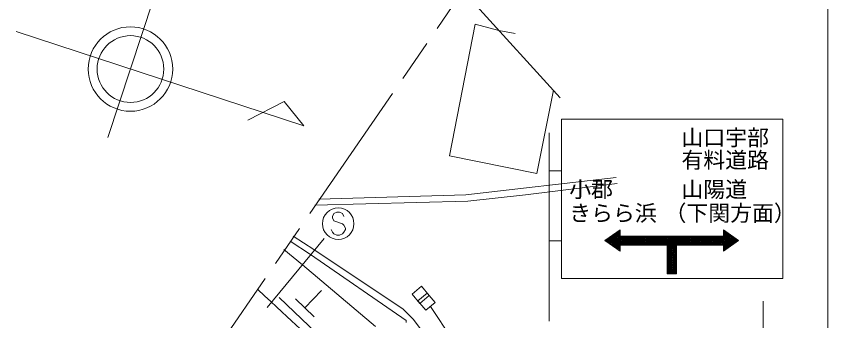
# Model space of a CAD drawing. Units: millimetres, scale not verified. Extents: x 40000 to 680000, y 20000 to 380000.
# Drawn here: x 512204 to 579000, y 317314 to 342394 of the extents above; entities that cross this region are included whole.
import ezdxf
from ezdxf.enums import TextEntityAlignment as Align

# ---------------------------------------------------------------- set-up
doc = ezdxf.new("R2010")
doc.units = ezdxf.units.MM
doc.header["$LTSCALE"] = 1000
doc.linetypes.add('CHAIN', pattern=[18.5, 12, -1.5, 3.5, -1.5])
for name, color, linetype, lineweight in [('M-BGD', 7, 'Continuous', 13), ('M-BMK', 2, 'CHAIN', 13), ('M-BMK-ROW', 30, 'Continuous', 13), ('M-BMK-SRVR', 3, 'Continuous', 13), ('M-STR-HTXT', 7, 'Continuous', 13), ('M-STR-STRC', 7, 'Continuous', 13), ('M-TTL-BAND', 7, 'Continuous', 13)]:
    doc.layers.add(name, color=color, linetype=linetype, lineweight=lineweight)
doc.styles.add('ＭＳ ゴシック', font='')
doc.styles.get('ＭＳ ゴシック').set_extended_font_data('MS Gothic')

msp = doc.modelspace()

# ---------------------------------------------------------------- linework, layer by layer
at = {"layer": 'M-BGD'}
for p, q in [((549979, 341729), (547862, 330892)), ((551926, 341221), (549979, 341729)), ((551926, 341221), (553281, 340967)), ((555059, 329452), (556413, 336310)), ((547862, 330892), (555059, 329452)), ((549217, 327674), (561578, 329114)), ((554127, 327674), (561663, 328606)), ((537109, 327336), (549217, 327674)), ((549386, 327166), (554127, 327674)), ((536771, 326828), (549386, 327166)), ((534993, 324288), (536686, 323187)), ((534739, 323864), (536432, 322764)), ((534231, 323187), (535755, 321917)), ((536432, 322764), (544306, 317345)), ((536686, 323187), (544052, 318276)), ((535755, 321917), (541766, 316837)), ((535970, 318375), (537339, 319809)), ((536921, 316293), (533846, 319226)), ((536739, 317641), (535202, 319108)), ((544052, 318276), (544899, 317430)), ((544306, 317345), (544306, 317176)), ((544899, 317430), (547608, 313789))]:
    msp.add_line(p, q, dxfattribs=at)
msp.add_open_spline([(532082, 319901), (535211, 317005), (536138, 316200), (538504, 313602), (540221, 311716), (541197, 310663), (542733, 308628), (544035, 306904), (544731, 305906), (545827, 304045), (547113, 301861), (547746, 300578), (548731, 298243), (549728, 295883), (550258, 294538), (550947, 292071), (551703, 289367), (552183, 287844), (552522, 285057), (553149, 279901), (552729, 276941), (552357, 271760), (552170, 269166), (551757, 267742), (551171, 265207), (550251, 261227), (549361, 259083), (547830, 255296), (547029, 253315), (546379, 252292), (545337, 250427), (544011, 248050), (543186, 246755), (541563, 244571), (540443, 243064), (540032, 242544), (538553, 240823)], degree=3, knots=[0, 0, 0, 0, 1, 1, 1, 2, 2, 2, 3, 3, 3, 4, 4, 4, 5, 5, 5, 6, 6, 6, 7, 7, 7, 8, 8, 8, 9, 9, 9, 10, 10, 10, 11, 11, 11, 12, 12, 12, 12], dxfattribs=at)
at = {"layer": 'M-BMK'}
msp.add_line((515420, 295644), (549984, 345965), dxfattribs=at)
at = {"layer": 'M-BMK-ROW'}
for p, q in [((544791, 319515), (545559, 320156)), ((545559, 320156), (546200, 319389)), ((545432, 318747), (544791, 319515)), ((545267, 318946), (546034, 319587)), ((546200, 319389), (545432, 318747)), ((546034, 319587), (546675, 318819)), ((545908, 318178), (545267, 318946)), ((546675, 318819), (545908, 318178)), ((546290, 318497), (549326, 313993))]:
    msp.add_line(p, q, dxfattribs=at)
at = {"layer": 'M-BMK-SRVR'}
for p, q in [((523465, 343708), (519748, 332394)), ((512204, 341135), (535876, 333357)), ((534246, 335370), (531277, 333832)), ((535876, 333357), (534246, 335370))]:
    msp.add_line(p, q, dxfattribs=at)
for radius in [3476, 2747]:
    msp.add_circle((521605, 338046), radius, dxfattribs=at)
at = {"layer": 'M-STR-HTXT'}
for p, q in [((550075, 343260), (556986, 335664)), ((573684, 256333), (573669, 318919))]:
    msp.add_line(p, q, dxfattribs=at)
at = {"layer": 'M-STR-STRC'}
for p, q in [((557074, 333904), (557074, 320784)), ((557074, 333904), (575290, 333904)), ((575290, 333904), (575290, 320784)), ((556074, 332784), (556074, 317284)), ((556074, 329659), (557074, 329659)), ((538350, 326135), (538232, 325899)), ((538586, 326254), (538350, 326135)), ((538822, 326254), (538586, 326254)), ((539059, 326135), (538822, 326254)), ((539177, 325899), (539059, 326135)), ((538232, 325899), (538232, 325781)), ((538232, 325781), (538350, 325544)), ((538350, 325544), (539059, 325308)), ((539059, 325308), (539177, 325190)), ((538232, 324599), (538113, 324835)), ((539177, 325190), (539295, 324954)), ((539295, 324835), (539177, 324599)), ((539295, 324954), (539295, 324835)), ((560663, 323918), (561913, 324793)), ((560896, 323755), (561913, 324773)), ((560979, 323697), (561913, 324631)), ((561913, 324417), (561692, 324638)), ((561913, 324558), (561775, 324696)), ((561913, 324700), (561859, 324755)), ((561913, 324793), (561913, 324293)), ((570413, 324293), (570413, 324793)), ((570413, 324793), (571663, 323918)), ((570413, 324788), (570416, 324791)), ((570413, 324646), (570500, 324733)), ((571379, 323719), (570413, 324685)), ((570413, 324505), (570583, 324674)), ((571462, 323777), (570525, 324715)), ((537552, 324086), (532846, 318421)), ((538350, 324481), (538232, 324599)), ((538586, 324363), (538350, 324481)), ((538822, 324363), (538586, 324363)), ((539059, 324481), (538822, 324363)), ((539177, 324599), (539059, 324481)), ((560729, 323872), (561038, 324180)), ((561308, 323467), (560777, 323998)), ((560813, 323814), (561509, 324510)), ((561779, 323137), (560860, 324056)), ((561913, 323144), (560943, 324114)), ((561913, 323286), (561027, 324172)), ((561062, 323639), (561913, 324490)), ((561913, 323427), (561110, 324231)), ((561145, 323581), (561913, 324349)), ((561939, 323543), (561193, 324289)), ((561228, 323522), (561999, 324293)), ((562080, 323543), (561276, 324347)), ((561312, 323464), (562141, 324293)), ((562222, 323543), (561359, 324405)), ((561395, 323406), (562282, 324293)), ((562363, 323543), (561443, 324463)), ((561478, 323348), (562423, 324293)), ((562504, 323543), (561526, 324522)), ((561561, 323289), (562565, 324293)), ((562646, 323543), (561609, 324580)), ((561913, 324293), (570413, 324293)), ((561956, 323543), (562706, 324293)), ((562787, 323543), (562037, 324293)), ((562098, 323543), (562848, 324293)), ((562929, 323543), (562179, 324293)), ((562239, 323543), (562989, 324293)), ((563070, 323543), (562320, 324293)), ((562380, 323543), (563130, 324293)), ((563212, 323543), (562462, 324293)), ((562522, 323543), (563272, 324293)), ((563353, 323543), (562603, 324293)), ((562663, 323543), (563413, 324293)), ((563494, 323543), (562744, 324293)), ((562805, 323543), (563555, 324293)), ((563636, 323543), (562886, 324293)), ((562946, 323543), (563696, 324293)), ((563777, 323543), (563027, 324293)), ((563088, 323543), (563838, 324293)), ((563919, 323543), (563169, 324293)), ((563229, 323543), (563979, 324293)), ((564060, 323543), (563310, 324293)), ((563370, 323543), (564120, 324293)), ((564202, 323543), (563452, 324293)), ((563512, 323543), (564262, 324293)), ((564343, 323543), (563593, 324293)), ((563653, 323543), (564403, 324293)), ((564484, 323543), (563734, 324293)), ((563795, 323543), (564545, 324293)), ((564626, 323543), (563876, 324293)), ((563936, 323543), (564686, 324293)), ((564767, 323543), (564017, 324293)), ((564078, 323543), (564828, 324293)), ((564909, 323543), (564159, 324293)), ((564219, 323543), (564969, 324293)), ((565050, 323543), (564300, 324293)), ((564360, 323543), (565110, 324293)), ((565191, 323543), (564441, 324293)), ((564502, 323543), (565252, 324293)), ((565333, 323543), (564583, 324293)), ((564643, 323543), (565393, 324293)), ((565474, 323543), (564724, 324293)), ((564785, 323543), (565535, 324293)), ((565616, 323543), (564866, 324293)), ((564926, 323543), (565676, 324293)), ((565757, 323543), (565007, 324293)), ((565067, 323543), (565817, 324293)), ((566538, 322903), (565149, 324293)), ((565209, 323543), (565959, 324293)), ((566538, 323045), (565290, 324293)), ((565350, 323543), (566100, 324293)), ((566538, 323186), (565431, 324293)), ((565492, 323543), (566242, 324293)), ((566538, 323328), (565573, 324293)), ((565633, 323543), (566383, 324293)), ((566538, 323469), (565714, 324293)), ((565775, 323543), (566525, 324293)), ((565788, 323415), (566666, 324293)), ((565788, 323274), (566807, 324293)), ((565788, 323132), (566949, 324293)), ((565788, 322991), (567090, 324293)), ((565788, 322850), (567232, 324293)), ((566606, 323543), (565856, 324293)), ((566747, 323543), (565997, 324293)), ((566889, 323543), (566139, 324293)), ((567030, 323543), (566280, 324293)), ((567171, 323543), (566421, 324293)), ((567313, 323543), (566563, 324293)), ((566623, 323543), (567373, 324293)), ((567454, 323543), (566704, 324293)), ((566765, 323543), (567515, 324293)), ((567596, 323543), (566846, 324293)), ((566906, 323543), (567656, 324293)), ((567737, 323543), (566987, 324293)), ((567047, 323543), (567797, 324293)), ((567878, 323543), (567128, 324293)), ((567189, 323543), (567939, 324293)), ((568020, 323543), (567270, 324293)), ((567330, 323543), (568080, 324293)), ((568161, 323543), (567411, 324293)), ((567472, 323543), (568222, 324293)), ((568303, 323543), (567553, 324293)), ((567613, 323543), (568363, 324293)), ((568444, 323543), (567694, 324293)), ((567754, 323543), (568504, 324293)), ((568586, 323543), (567836, 324293)), ((567896, 323543), (568646, 324293)), ((568727, 323543), (567977, 324293)), ((568037, 323543), (568787, 324293)), ((568868, 323543), (568118, 324293)), ((568179, 323543), (568929, 324293)), ((569010, 323543), (568260, 324293)), ((568320, 323543), (569070, 324293)), ((569151, 323543), (568401, 324293)), ((568462, 323543), (569212, 324293)), ((569293, 323543), (568543, 324293)), ((568603, 323543), (569353, 324293)), ((569434, 323543), (568684, 324293)), ((568744, 323543), (569494, 324293)), ((569576, 323543), (568826, 324293)), ((568886, 323543), (569636, 324293)), ((569717, 323543), (568967, 324293)), ((569027, 323543), (569777, 324293)), ((569858, 323543), (569108, 324293)), ((569169, 323543), (569919, 324293)), ((570000, 323543), (569250, 324293)), ((569310, 323543), (570060, 324293)), ((570141, 323543), (569391, 324293)), ((569452, 323543), (570202, 324293)), ((570283, 323543), (569533, 324293)), ((569593, 323543), (570343, 324293)), ((570714, 323253), (569674, 324293)), ((569734, 323543), (570749, 324558)), ((570797, 323312), (569815, 324293)), ((569876, 323543), (570832, 324500)), ((570880, 323370), (569957, 324293)), ((570017, 323543), (570916, 324441)), ((570963, 323428), (570098, 324293)), ((570159, 323543), (570999, 324383)), ((571047, 323486), (570240, 324293)), ((570300, 323543), (571082, 324325)), ((571130, 323544), (570381, 324293)), ((570413, 324363), (570666, 324616)), ((571296, 323661), (570413, 324544)), ((571213, 323603), (570413, 324402)), ((570413, 323515), (571165, 324267)), ((570413, 323373), (571248, 324208)), ((570413, 323232), (571332, 324150)), ((570413, 323091), (571415, 324092)), ((570726, 323262), (571498, 324034)), ((571546, 323836), (570997, 324385)), ((571198, 323592), (571581, 323975)), ((571629, 323894), (571468, 324055)), ((556074, 323909), (557074, 323909)), ((561913, 323043), (560663, 323918)), ((560836, 323797), (560694, 323939)), ((561644, 323231), (561913, 323500)), ((561728, 323173), (561913, 323359)), ((561913, 323543), (565788, 323543)), ((561913, 323543), (561913, 323043)), ((565788, 323543), (565788, 321168)), ((566538, 322762), (565788, 323512)), ((565788, 322708), (566538, 323458)), ((566538, 322620), (565788, 323370)), ((565788, 322567), (566538, 323317)), ((566538, 323543), (566538, 321168)), ((566538, 323543), (570413, 323543)), ((571663, 323918), (570413, 323043)), ((570413, 323043), (570413, 323543)), ((570631, 323195), (570413, 323412)), ((561811, 323115), (561913, 323217)), ((561894, 323056), (561913, 323076)), ((566538, 322479), (565788, 323229)), ((565788, 322425), (566538, 323175)), ((566538, 322338), (565788, 323088)), ((565788, 322284), (566538, 323034)), ((566538, 322196), (565788, 322946)), ((565788, 322142), (566538, 322892)), ((566538, 322055), (565788, 322805)), ((565788, 322001), (566538, 322751)), ((566538, 321913), (565788, 322663)), ((570547, 323137), (570413, 323271)), ((570464, 323079), (570413, 323129)), ((565788, 321860), (566538, 322610)), ((566538, 321772), (565788, 322522)), ((565788, 321718), (566538, 322468)), ((566538, 321630), (565788, 322380)), ((565788, 321577), (566538, 322327)), ((566538, 321489), (565788, 322239)), ((565788, 321435), (566538, 322185)), ((566538, 321348), (565788, 322098)), ((565788, 321294), (566538, 322044)), ((566538, 321206), (565788, 321956)), ((566435, 321168), (565788, 321815)), ((566294, 321168), (565788, 321673)), ((566152, 321168), (565788, 321532)), ((566011, 321168), (565788, 321390)), ((565804, 321168), (566538, 321903)), ((565945, 321168), (566538, 321761)), ((566087, 321168), (566538, 321620)), ((566228, 321168), (566538, 321478)), ((566369, 321168), (566538, 321337)), ((557074, 320784), (575290, 320784)), ((565869, 321168), (565788, 321249)), ((565788, 321168), (566538, 321168)), ((566511, 321168), (566538, 321195))]:
    msp.add_line(p, q, dxfattribs=at)
msp.add_circle((538704, 325308), 1300, dxfattribs=at)
at = {"layer": 'M-TTL-BAND'}
msp.add_line((579000, 20000), (579000, 370000), dxfattribs=at)

# ---------------------------------------------------------------- texts
at = {"layer": 'M-STR-STRC', "style": 'ＭＳ ゴシック'}
for s, p in [('山口宇部', (570559, 332400)), ('有料道路', (570559, 330549)), ('小郡', (559524, 328133)), ('きらら浜', (561324, 326183))]:
    msp.add_text(s, height=1320, dxfattribs=at).set_placement(p, align=Align.MIDDLE_CENTER)
for s, p in [('山陽道', (566959, 328133)), ('（下関方面）', (565562, 326183))]:
    msp.add_text(s, height=1320, dxfattribs=at).set_placement(p, align=Align.MIDDLE_LEFT)

doc.saveas('drawing.dxf')
